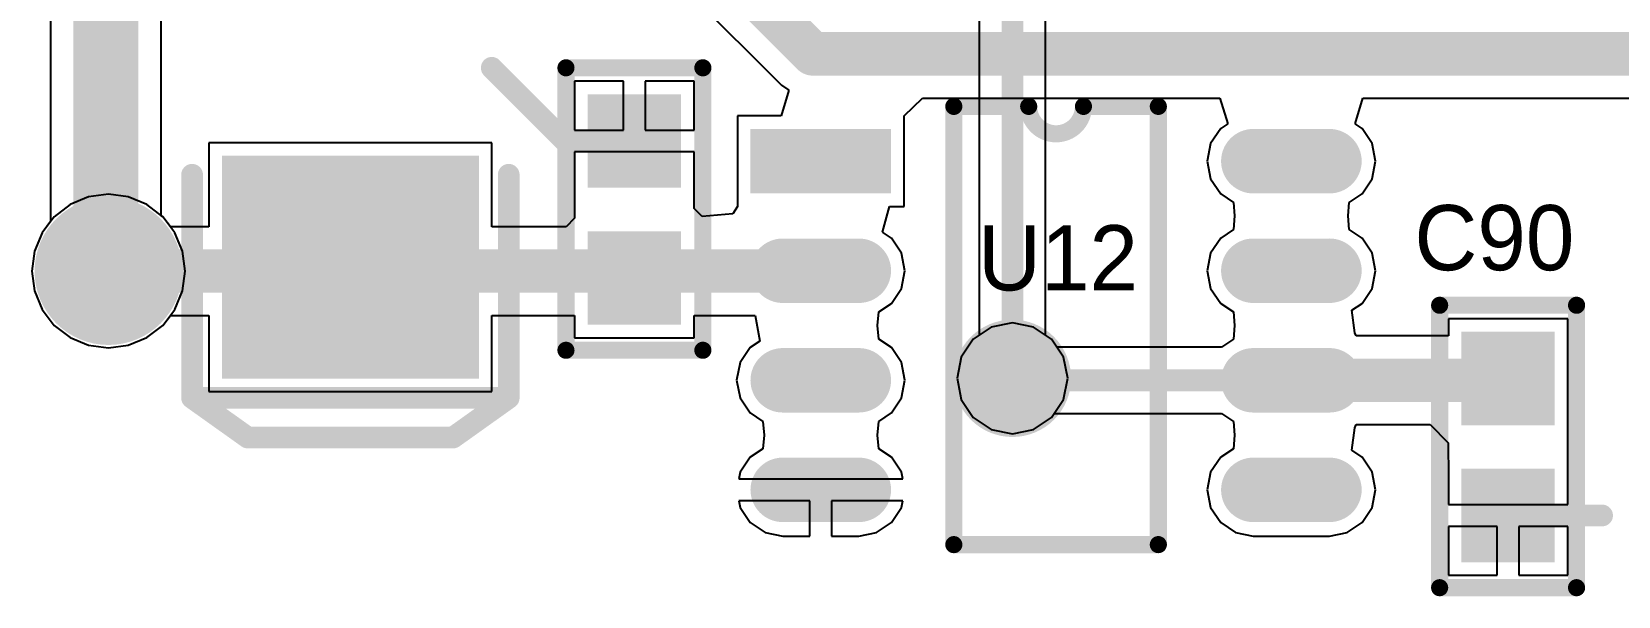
# Model space of a CAD drawing. Header units: millimetres. Extents: x 6.83 to 16.18, y 4.59 to 12.3.
# Drawn here: x 10.891 to 11.621, y 5.181 to 5.44 of the extents above; entities that cross this region are included whole.
import ezdxf

# ---------------------------------------------------------------- set-up
doc = ezdxf.new("R2010")
doc.units = ezdxf.units.MM
doc.header["$MEASUREMENT"] = 0
for name, color, linetype in [('BottomLayer', 5, 'Continuous'), ('BottomSolder', 6, 'Continuous'), ('InternalPlane1', 76, 'Continuous'), ('InternalPlane2', 16, 'Continuous'), ('MultiLayer', 9, 'Continuous'), ('TopLayer', 1, 'Continuous'), ('TopOverlay', 2, 'Continuous'), ('TopPaste', 8, 'Continuous'), ('TopSolder', 216, 'Continuous'), ('ViaHoleLayer', 16, 'Continuous')]:
    doc.layers.add(name, color=color, linetype=linetype)

# ---------------------------------------------------------------- blocks, each defined once
blk = doc.blocks.new('6032_____31')
at = {"layer": 'TopLayer'}
for points in [[(-0.04813, 0.05349), (-0.14261, 0.05349), (-0.04813, -0.05675), (-0.14261, -0.05675)], [(0.14715, 0.05349), (0.05266, 0.05349), (0.14715, -0.05675), (0.05266, -0.05675)]]:
    blk.add_solid(points, dxfattribs=at)
at = {"layer": 'TopOverlay', "const_width": 0.01}
for points in [[(-0.15549, -0.07447), (-0.15549, 0.0712)], [(-0.05285, 0.0712), (-0.15549, 0.0712)], [(0.16002, 0.0712), (0.05739, 0.0712)], [(0.16002, -0.07447), (0.16002, 0.0712)], [(0.17825, 0.04561), (0.16002, 0.0712)], [(0.17825, -0.04887), (0.17825, 0.04561)], [(0.16002, -0.07447), (0.17825, -0.04887)], [(-0.05285, -0.07447), (-0.15549, -0.07447)], [(0.16002, -0.07447), (0.05739, -0.07447)]]:
    blk.add_lwpolyline(points, dxfattribs=at)
at = {"layer": 'TopOverlay', "const_width": 0.005}
for points in [[(-0.15799, 0.0712, 1), (-0.15299, 0.0712, 1)], [(-0.15799, 0.0712, 1), (-0.15299, 0.0712, 1)], [(-0.05535, 0.0712, 1), (-0.05035, 0.0712, 1)], [(0.05489, 0.0712, 1), (0.05989, 0.0712, 1)], [(0.15752, 0.0712, 1), (0.16252, 0.0712, 1)], [(0.15752, 0.0712, 1), (0.16252, 0.0712, 1)], [(0.15752, 0.0712, 1), (0.16252, 0.0712, 1)], [(0.17575, 0.04561, 1), (0.18075, 0.04561, 1)], [(0.17575, 0.04561, 1), (0.18075, 0.04561, 1)], [(0.17575, -0.04887, 1), (0.18075, -0.04887, 1)], [(0.17575, -0.04887, 1), (0.18075, -0.04887, 1)], [(-0.15799, -0.07447, 1), (-0.15299, -0.07447, 1)], [(-0.15799, -0.07447, 1), (-0.15299, -0.07447, 1)], [(-0.05535, -0.07447, 1), (-0.05035, -0.07447, 1)], [(0.05489, -0.07447, 1), (0.05989, -0.07447, 1)], [(0.15752, -0.07447, 1), (0.16252, -0.07447, 1)], [(0.15752, -0.07447, 1), (0.16252, -0.07447, 1)], [(0.15752, -0.07447, 1), (0.16252, -0.07447, 1)]]:
    blk.add_lwpolyline(points, format="xyb", close=True, dxfattribs=at)
at = {"layer": 'TopPaste'}
for points in [[(-0.04813, 0.05349), (-0.14261, 0.05349), (-0.04813, -0.05675), (-0.14261, -0.05675)], [(0.14715, 0.05349), (0.05266, 0.05349), (0.14715, -0.05675), (0.05266, -0.05675)]]:
    blk.add_solid(points, dxfattribs=at)
at = {"layer": 'TopSolder'}
for points in [[(-0.04413, 0.05749), (-0.14661, 0.05749), (-0.04413, -0.06075), (-0.14661, -0.06075)], [(0.15115, 0.05749), (0.04866, 0.05749), (0.15115, -0.06075), (0.04866, -0.06075)]]:
    blk.add_solid(points, dxfattribs=at)
blk = doc.blocks.new('SO_8N_65')
at = {"layer": 'TopLayer', "const_width": 0.02165}
for points in [[(0.07605, 0.13), (0.04102, 0.13)], [(-0.14048, 0.07961), (-0.17552, 0.07961)], [(0.07605, 0.07961), (0.04102, 0.07961)], [(-0.14048, 0.02921), (-0.17552, 0.02921)], [(0.07605, 0.02921), (0.04102, 0.02921)], [(-0.14048, -0.02118), (-0.17552, -0.02118)], [(0.07605, -0.02118), (0.04102, -0.02118)]]:
    blk.add_lwpolyline(points, dxfattribs=at)
at = {"layer": 'TopLayer', "const_width": 0.01083}
for points in [[(0.0356, 0.13, 1), (0.04643, 0.13, 1)], [(0.07064, 0.13, 1), (0.08147, 0.13, 1)], [(-0.18093, 0.07961, 1), (-0.17011, 0.07961, 1)], [(-0.14589, 0.07961, 1), (-0.13507, 0.07961, 1)], [(0.0356, 0.07961, 1), (0.04643, 0.07961, 1)], [(0.07064, 0.07961, 1), (0.08147, 0.07961, 1)], [(-0.18093, 0.02921, 1), (-0.17011, 0.02921, 1)], [(-0.14589, 0.02921, 1), (-0.13507, 0.02921, 1)], [(0.0356, 0.02921, 1), (0.04643, 0.02921, 1)], [(0.07064, 0.02921, 1), (0.08147, 0.02921, 1)], [(-0.18093, -0.02118, 1), (-0.17011, -0.02118, 1)], [(-0.14589, -0.02118, 1), (-0.13507, -0.02118, 1)], [(0.0356, -0.02118, 1), (0.04643, -0.02118, 1)], [(0.07064, -0.02118, 1), (0.08147, -0.02118, 1)]]:
    blk.add_lwpolyline(points, format="xyb", close=True, dxfattribs=at)
at = {"layer": 'TopLayer'}
blk.add_solid([(-0.18635, 0.11917), (-0.12965, 0.11917), (-0.18635, 0.14083), (-0.12965, 0.14083)], dxfattribs=at)
at = {"layer": 'TopOverlay', "const_width": 0.00787}
for points in [[(-0.09678, -0.04638), (-0.09678, 0.1552)], [(-0.09678, 0.1552), (-0.06233, 0.1552)], [(-0.03713, 0.1552), (-0.00268, 0.1552)], [(-0.00268, -0.04638), (-0.00268, 0.1552)], [(-0.09678, -0.04638), (-0.00268, -0.04638)]]:
    blk.add_lwpolyline(points, dxfattribs=at)
at = {"layer": 'TopOverlay', "const_width": 0.00394}
for points in [[(-0.09875, 0.1552, 1), (-0.09481, 0.1552, 1)], [(-0.09875, 0.1552, 1), (-0.09481, 0.1552, 1)], [(-0.0643, 0.1552, 1), (-0.06036, 0.1552, 1)], [(-0.0643, 0.1552, 1), (-0.06036, 0.1552, 1)], [(-0.0391, 0.1552, 1), (-0.03517, 0.1552, 1)], [(-0.0391, 0.1552, 1), (-0.03517, 0.1552, 1)], [(-0.00465, 0.1552, 1), (-0.00072, 0.1552, 1)], [(-0.00465, 0.1552, 1), (-0.00072, 0.1552, 1)], [(-0.09875, -0.04638, 1), (-0.09481, -0.04638, 1)], [(-0.09875, -0.04638, 1), (-0.09481, -0.04638, 1)], [(-0.00465, -0.04638, 1), (-0.00072, -0.04638, 1)], [(-0.00465, -0.04638, 1), (-0.00072, -0.04638, 1)]]:
    blk.add_lwpolyline(points, format="xyb", close=True, dxfattribs=at)
at = {"layer": 'TopOverlay', "const_width": 0.00787}
blk.add_lwpolyline([(-0.03713, 0.1552, -1), (-0.06233, 0.1552)], format="xyb", dxfattribs=at)
at = {"layer": 'TopPaste', "const_width": 0.02165}
for points in [[(0.07605, 0.13), (0.04102, 0.13)], [(-0.14048, 0.07961), (-0.17552, 0.07961)], [(0.07605, 0.07961), (0.04102, 0.07961)], [(-0.14048, 0.02921), (-0.17552, 0.02921)], [(0.07605, 0.02921), (0.04102, 0.02921)], [(-0.14048, -0.02118), (-0.17552, -0.02118)], [(0.07605, -0.02118), (0.04102, -0.02118)]]:
    blk.add_lwpolyline(points, dxfattribs=at)
at = {"layer": 'TopPaste', "const_width": 0.01083}
for points in [[(0.0356, 0.13, 1), (0.04643, 0.13, 1)], [(0.07064, 0.13, 1), (0.08147, 0.13, 1)], [(-0.18093, 0.07961, 1), (-0.17011, 0.07961, 1)], [(-0.14589, 0.07961, 1), (-0.13507, 0.07961, 1)], [(0.0356, 0.07961, 1), (0.04643, 0.07961, 1)], [(0.07064, 0.07961, 1), (0.08147, 0.07961, 1)], [(-0.18093, 0.02921, 1), (-0.17011, 0.02921, 1)], [(-0.14589, 0.02921, 1), (-0.13507, 0.02921, 1)], [(0.0356, 0.02921, 1), (0.04643, 0.02921, 1)], [(0.07064, 0.02921, 1), (0.08147, 0.02921, 1)], [(-0.18093, -0.02118, 1), (-0.17011, -0.02118, 1)], [(-0.14589, -0.02118, 1), (-0.13507, -0.02118, 1)], [(0.0356, -0.02118, 1), (0.04643, -0.02118, 1)], [(0.07064, -0.02118, 1), (0.08147, -0.02118, 1)]]:
    blk.add_lwpolyline(points, format="xyb", close=True, dxfattribs=at)
at = {"layer": 'TopPaste'}
blk.add_solid([(-0.18635, 0.11917), (-0.12965, 0.11917), (-0.18635, 0.14083), (-0.12965, 0.14083)], dxfattribs=at)
at = {"layer": 'TopSolder', "const_width": 0.02965}
for points in [[(0.07605, 0.13), (0.04102, 0.13)], [(-0.14048, 0.07961), (-0.17552, 0.07961)], [(0.07605, 0.07961), (0.04102, 0.07961)], [(-0.14048, 0.02921), (-0.17552, 0.02921)], [(0.07605, 0.02921), (0.04102, 0.02921)], [(-0.14048, -0.02118), (-0.17552, -0.02118)], [(0.07605, -0.02118), (0.04102, -0.02118)]]:
    blk.add_lwpolyline(points, dxfattribs=at)
at = {"layer": 'TopSolder', "const_width": 0.01483}
for points in [[(0.0336, 0.13, 1), (0.04843, 0.13, 1)], [(0.06864, 0.13, 1), (0.08347, 0.13, 1)], [(-0.18293, 0.07961, 1), (-0.16811, 0.07961, 1)], [(-0.14789, 0.07961, 1), (-0.13307, 0.07961, 1)], [(0.0336, 0.07961, 1), (0.04843, 0.07961, 1)], [(0.06864, 0.07961, 1), (0.08347, 0.07961, 1)], [(-0.18293, 0.02921, 1), (-0.16811, 0.02921, 1)], [(-0.14789, 0.02921, 1), (-0.13307, 0.02921, 1)], [(0.0336, 0.02921, 1), (0.04843, 0.02921, 1)], [(0.06864, 0.02921, 1), (0.08347, 0.02921, 1)], [(-0.18293, -0.02118, 1), (-0.16811, -0.02118, 1)], [(-0.14789, -0.02118, 1), (-0.13307, -0.02118, 1)], [(0.0336, -0.02118, 1), (0.04843, -0.02118, 1)], [(0.06864, -0.02118, 1), (0.08347, -0.02118, 1)]]:
    blk.add_lwpolyline(points, format="xyb", close=True, dxfattribs=at)
at = {"layer": 'TopSolder'}
blk.add_solid([(-0.19035, 0.11517), (-0.12565, 0.11517), (-0.19035, 0.14483), (-0.12565, 0.14483)], dxfattribs=at)
blk = doc.blocks.new('0603_97')
at = {"layer": 'TopLayer'}
for points in [[(0.02175, -0.04726), (0.02175, -0.01226), (-0.01325, -0.04726), (-0.01325, -0.01226)], [(0.02175, -0.11026), (0.02175, -0.07526), (-0.01325, -0.11026), (-0.01325, -0.07526)]]:
    blk.add_solid(points, dxfattribs=at)
at = {"layer": 'TopOverlay', "const_width": 0.00787}
for points in [[(-0.02724, -0.12598), (-0.02724, 0.00394)], [(-0.02724, 0.00394), (0.03575, 0.00394)], [(0.03575, -0.12598), (0.03575, 0.00394)], [(-0.02724, -0.12598), (0.03575, -0.12598)]]:
    blk.add_lwpolyline(points, dxfattribs=at)
at = {"layer": 'TopOverlay', "const_width": 0.00394}
for points in [[(-0.02921, 0.00394, 1), (-0.02528, 0.00394, 1)], [(-0.02921, 0.00394, 1), (-0.02528, 0.00394, 1)], [(0.03378, 0.00394, 1), (0.03772, 0.00394, 1)], [(0.03378, 0.00394, 1), (0.03772, 0.00394, 1)], [(-0.02921, -0.12598, 1), (-0.02528, -0.12598, 1)], [(-0.02921, -0.12598, 1), (-0.02528, -0.12598, 1)], [(0.03378, -0.12598, 1), (0.03772, -0.12598, 1)], [(0.03378, -0.12598, 1), (0.03772, -0.12598, 1)]]:
    blk.add_lwpolyline(points, format="xyb", close=True, dxfattribs=at)
at = {"layer": 'TopPaste'}
for points in [[(0.02175, -0.04726), (0.02175, -0.01226), (-0.01325, -0.04726), (-0.01325, -0.01226)], [(0.02175, -0.11026), (0.02175, -0.07526), (-0.01325, -0.11026), (-0.01325, -0.07526)]]:
    blk.add_solid(points, dxfattribs=at)
at = {"layer": 'TopSolder'}
for points in [[(0.02575, -0.05126), (0.02575, -0.00826), (-0.01725, -0.05126), (-0.01725, -0.00826)], [(0.02575, -0.11426), (0.02575, -0.07126), (-0.01725, -0.11426), (-0.01725, -0.07126)]]:
    blk.add_solid(points, dxfattribs=at)
blk = doc.blocks.new('0603_108')
at = {"layer": 'TopLayer'}
for points in [[(0.02175, -0.04726), (0.02175, -0.01226), (-0.01325, -0.04726), (-0.01325, -0.01226)], [(0.02175, -0.11026), (0.02175, -0.07526), (-0.01325, -0.11026), (-0.01325, -0.07526)]]:
    blk.add_solid(points, dxfattribs=at)
at = {"layer": 'TopOverlay', "const_width": 0.00787}
for points in [[(-0.02724, -0.12598), (-0.02724, 0.00394)], [(-0.02724, 0.00394), (0.03575, 0.00394)], [(0.03575, -0.12598), (0.03575, 0.00394)], [(-0.02724, -0.12598), (0.03575, -0.12598)]]:
    blk.add_lwpolyline(points, dxfattribs=at)
at = {"layer": 'TopOverlay', "const_width": 0.00394}
for points in [[(-0.02921, 0.00394, 1), (-0.02528, 0.00394, 1)], [(-0.02921, 0.00394, 1), (-0.02528, 0.00394, 1)], [(0.03378, 0.00394, 1), (0.03772, 0.00394, 1)], [(0.03378, 0.00394, 1), (0.03772, 0.00394, 1)], [(-0.02921, -0.12598, 1), (-0.02528, -0.12598, 1)], [(-0.02921, -0.12598, 1), (-0.02528, -0.12598, 1)], [(0.03378, -0.12598, 1), (0.03772, -0.12598, 1)], [(0.03378, -0.12598, 1), (0.03772, -0.12598, 1)]]:
    blk.add_lwpolyline(points, format="xyb", close=True, dxfattribs=at)
at = {"layer": 'TopPaste'}
for points in [[(0.02175, -0.04726), (0.02175, -0.01226), (-0.01325, -0.04726), (-0.01325, -0.01226)], [(0.02175, -0.11026), (0.02175, -0.07526), (-0.01325, -0.11026), (-0.01325, -0.07526)]]:
    blk.add_solid(points, dxfattribs=at)
at = {"layer": 'TopSolder'}
for points in [[(0.02575, -0.05126), (0.02575, -0.00826), (-0.01725, -0.05126), (-0.01725, -0.00826)], [(0.02575, -0.11426), (0.02575, -0.07126), (-0.01725, -0.11426), (-0.01725, -0.07126)]]:
    blk.add_solid(points, dxfattribs=at)

msp = doc.modelspace()

# ---------------------------------------------------------------- linework, layer by layer
at = {"layer": 'BottomLayer'}
for p, q in [((10.95058, 5.35572), (10.95058, 6.32108)), ((10.8996, 5.91223), (10.8996, 5.35301)), ((11.32691, 5.63759), (11.32691, 5.30079)), ((11.35749, 5.30079), (11.35749, 5.63713)), ((10.8996, 5.35301), (10.89569, 5.34792)), ((10.95123, 5.35523), (10.95058, 5.35572)), ((10.95684, 5.34792), (10.95123, 5.35523)), ((10.89569, 5.34792), (10.89217, 5.3394)), ((10.96037, 5.3394), (10.95684, 5.34792)), ((10.89217, 5.3394), (10.89096, 5.33027)), ((10.96157, 5.33027), (10.96037, 5.3394)), ((10.89096, 5.33027), (10.89217, 5.32113)), ((10.96037, 5.32113), (10.96157, 5.33027)), ((10.89217, 5.32113), (10.89569, 5.31261)), ((10.95684, 5.31261), (10.96037, 5.32113)), ((10.89569, 5.31261), (10.9013, 5.3053)), ((10.95123, 5.3053), (10.95684, 5.31261)), ((10.9013, 5.3053), (10.90862, 5.29969)), ((10.94392, 5.29969), (10.95123, 5.3053)), ((11.32691, 5.30079), (11.32418, 5.29896)), ((11.36022, 5.29896), (11.35749, 5.30079)), ((10.90862, 5.29969), (10.91713, 5.29617)), ((10.91713, 5.29617), (10.92627, 5.29496)), ((10.92627, 5.29496), (10.9354, 5.29617)), ((10.9354, 5.29617), (10.94392, 5.29969)), ((11.32418, 5.29896), (11.31865, 5.29069)), ((11.36575, 5.29069), (11.36022, 5.29896)), ((11.31865, 5.29069), (11.31671, 5.28094)), ((11.36769, 5.28094), (11.36575, 5.29069)), ((11.31671, 5.28094), (11.31865, 5.27119)), ((11.36575, 5.27119), (11.36769, 5.28094)), ((11.31865, 5.27119), (11.32418, 5.26292)), ((11.36022, 5.26292), (11.36575, 5.27119)), ((11.32418, 5.26292), (11.33245, 5.25739)), ((11.33245, 5.25739), (11.3422, 5.25545)), ((11.3422, 5.25545), (11.35195, 5.25739)), ((11.35195, 5.25739), (11.36022, 5.26292))]:
    msp.add_line(p, q, dxfattribs=at)
for points, const_width in [([(10.92509, 5.33032), (10.92509, 10.63231)], 0.03), ([(11.3422, 5.28094), (11.3422, 5.65774)], 0.01)]:
    msp.add_lwpolyline(points, dxfattribs=dict(at, const_width=const_width))
for points, const_width in [([(10.91377, 5.33027, 1), (10.93877, 5.33027, 1)], 0.025), ([(10.91759, 5.33032, 1), (10.93259, 5.33032, 1)], 0.015), ([(11.3347, 5.28094, 1), (11.3497, 5.28094, 1)], 0.015), ([(11.3397, 5.28094, 1), (11.3447, 5.28094, 1)], 0.005)]:
    msp.add_lwpolyline(points, format="xyb", close=True, dxfattribs=dict(at, const_width=const_width))
at = {"layer": 'BottomSolder'}
for points, const_width in [([(10.91177, 5.33027, 1), (10.94077, 5.33027, 1)], 0.029), ([(11.3327, 5.28094, 1), (11.3517, 5.28094, 1)], 0.019)]:
    msp.add_lwpolyline(points, format="xyb", close=True, dxfattribs=dict(at, const_width=const_width))
at = {"layer": 'InternalPlane1'}
for points, const_width in [([(10.90927, 5.33027, 1), (10.94327, 5.33027, 1)], 0.034), ([(11.3287, 5.28094, 1), (11.3557, 5.28094, 1)], 0.027)]:
    msp.add_lwpolyline(points, format="xyb", close=True, dxfattribs=dict(at, const_width=const_width))
at = {"layer": 'InternalPlane2'}
for points, const_width in [([(10.90927, 5.33027, 1), (10.94327, 5.33027, 1)], 0.034), ([(11.3287, 5.28094, 1), (11.3557, 5.28094, 1)], 0.027)]:
    msp.add_lwpolyline(points, format="xyb", close=True, dxfattribs=dict(at, const_width=const_width))
at = {"layer": 'MultiLayer'}
for points, const_width in [([(10.91377, 5.33027, 1), (10.93877, 5.33027, 1)], 0.025), ([(11.3347, 5.28094, 1), (11.3497, 5.28094, 1)], 0.015)]:
    msp.add_lwpolyline(points, format="xyb", close=True, dxfattribs=dict(at, const_width=const_width))
at = {"layer": 'TopLayer'}
for p, q in [((11.15171, 5.49996), (11.23591, 5.41576)), ((11.16328, 5.41756), (11.14078, 5.41756)), ((11.14078, 5.41756), (11.14078, 5.39506)), ((11.16328, 5.39506), (11.16328, 5.41756)), ((11.19578, 5.41756), (11.17328, 5.41756)), ((11.17328, 5.41756), (11.17328, 5.39506)), ((11.19578, 5.39506), (11.19578, 5.41756)), ((11.23938, 5.41345), (11.23579, 5.40164)), ((11.23591, 5.41576), (11.23938, 5.41345)), ((11.29236, 5.40164), (11.3008, 5.40979)), ((11.3008, 5.40979), (11.43765, 5.40979)), ((11.43765, 5.40979), (11.44124, 5.39798)), ((11.49986, 5.39798), (11.50345, 5.40979)), ((11.50345, 5.40979), (11.87106, 5.40979)), ((11.14078, 5.39506), (11.16328, 5.39506)), ((11.17328, 5.39506), (11.19578, 5.39506)), ((11.23579, 5.40164), (11.21567, 5.40164)), ((11.21567, 5.40164), (11.21567, 5.36247)), ((11.29236, 5.39798), (11.29236, 5.40164)), ((11.29236, 5.35998), (11.29236, 5.39798)), ((11.43802, 5.39583), (11.43341, 5.38894)), ((11.44124, 5.39798), (11.43802, 5.39583)), ((11.50308, 5.39583), (11.49986, 5.39798)), ((11.50769, 5.38894), (11.50308, 5.39583)), ((11.10272, 5.38928), (10.97248, 5.38928)), ((10.97248, 5.38928), (10.97248, 5.35066)), ((11.10272, 5.35066), (11.10272, 5.38928)), ((11.43341, 5.38894), (11.4318, 5.38081)), ((11.5093, 5.38081), (11.50769, 5.38894)), ((11.16828, 5.38506), (11.14078, 5.38506)), ((11.14078, 5.38506), (11.14078, 5.36638)), ((11.19578, 5.38506), (11.16828, 5.38506)), ((11.19578, 5.36638), (11.19578, 5.38506)), ((11.4318, 5.38081), (11.43341, 5.37268)), ((11.50769, 5.37268), (11.5093, 5.38081)), ((10.92627, 5.36557), (10.91713, 5.36436)), ((10.9354, 5.36436), (10.92627, 5.36557)), ((11.14078, 5.36638), (11.14078, 5.35457)), ((11.19578, 5.36256), (11.19578, 5.36638)), ((11.43341, 5.37268), (11.43802, 5.36579)), ((11.43802, 5.36579), (11.44388, 5.36187)), ((11.49722, 5.36187), (11.50308, 5.36579)), ((11.50308, 5.36579), (11.50769, 5.37268)), ((10.90862, 5.36084), (10.9013, 5.35523)), ((10.91713, 5.36436), (10.90862, 5.36084)), ((10.94392, 5.36084), (10.9354, 5.36436)), ((10.95123, 5.35523), (10.94392, 5.36084)), ((11.19578, 5.35901), (11.19578, 5.36256)), ((11.19943, 5.35536), (11.19578, 5.35901)), ((11.21567, 5.35998), (11.21348, 5.35659)), ((11.21567, 5.36247), (11.21567, 5.35998)), ((11.28245, 5.34817), (11.28558, 5.35998)), ((11.28558, 5.35998), (11.29236, 5.35998)), ((11.44388, 5.36187), (11.44446, 5.35561)), ((11.49663, 5.35561), (11.49722, 5.36187)), ((10.9013, 5.35523), (10.89569, 5.34792)), ((10.95474, 5.35066), (10.95123, 5.35523)), ((11.14078, 5.35457), (11.13687, 5.35066)), ((11.21348, 5.35659), (11.19943, 5.35536)), ((11.44446, 5.35561), (11.44388, 5.34935)), ((11.49722, 5.34935), (11.49663, 5.35561)), ((10.89569, 5.34792), (10.89217, 5.3394)), ((10.97248, 5.35066), (10.95474, 5.35066)), ((11.13687, 5.35066), (11.10272, 5.35066)), ((11.28655, 5.34543), (11.28245, 5.34817)), ((11.29115, 5.33854), (11.28655, 5.34543)), ((11.43802, 5.34543), (11.43341, 5.33854)), ((11.44388, 5.34935), (11.43802, 5.34543)), ((11.50308, 5.34543), (11.49722, 5.34935)), ((11.50769, 5.33854), (11.50308, 5.34543)), ((10.89217, 5.3394), (10.89096, 5.33027)), ((11.29277, 5.33042), (11.29115, 5.33854)), ((11.43341, 5.33854), (11.4318, 5.33042)), ((11.5093, 5.33042), (11.50769, 5.33854)), ((10.89096, 5.33027), (10.89217, 5.32113)), ((11.29115, 5.32229), (11.29277, 5.33042)), ((11.4318, 5.33042), (11.43341, 5.32229)), ((11.50769, 5.32229), (11.5093, 5.33042)), ((11.28655, 5.3154), (11.29115, 5.32229)), ((11.43341, 5.32229), (11.43802, 5.3154)), ((11.50308, 5.3154), (11.50769, 5.32229)), ((10.89217, 5.32113), (10.89569, 5.31261)), ((11.28068, 5.31148), (11.28655, 5.3154)), ((11.43802, 5.3154), (11.44388, 5.31148)), ((11.49833, 5.31223), (11.50308, 5.3154)), ((10.89569, 5.31261), (10.9013, 5.3053)), ((10.95123, 5.3053), (10.95474, 5.30987)), ((10.95474, 5.30987), (10.97248, 5.30987)), ((10.97248, 5.30987), (10.97248, 5.2748)), ((11.10272, 5.2748), (11.10272, 5.30987)), ((11.10272, 5.30987), (11.14078, 5.30987)), ((11.14078, 5.30987), (11.14078, 5.29957)), ((11.19578, 5.29957), (11.19578, 5.30987)), ((11.19578, 5.30987), (11.22388, 5.30987)), ((11.22388, 5.30987), (11.22601, 5.29806)), ((11.2801, 5.30522), (11.28068, 5.31148)), ((11.44388, 5.31148), (11.44446, 5.30522)), ((11.49974, 5.30182), (11.49833, 5.31223)), ((11.59778, 5.30834), (11.54278, 5.30834)), ((11.54278, 5.30834), (11.54278, 5.30041)), ((11.59778, 5.25716), (11.59778, 5.30834)), ((10.9013, 5.3053), (10.90862, 5.29969)), ((10.94392, 5.29969), (10.95123, 5.3053)), ((11.28068, 5.29896), (11.2801, 5.30522)), ((11.33245, 5.30449), (11.32418, 5.29896)), ((11.3422, 5.30643), (11.33245, 5.30449)), ((11.35195, 5.30449), (11.3422, 5.30643)), ((11.36022, 5.29896), (11.35195, 5.30449)), ((11.44446, 5.30522), (11.44388, 5.29896)), ((11.5003, 5.30041), (11.49974, 5.30182)), ((11.54278, 5.30041), (11.5003, 5.30041)), ((10.90862, 5.29969), (10.91713, 5.29617)), ((10.91713, 5.29617), (10.92627, 5.29496)), ((10.92627, 5.29496), (10.9354, 5.29617)), ((10.9354, 5.29617), (10.94392, 5.29969)), ((11.14078, 5.29957), (11.19578, 5.29957)), ((11.22148, 5.29504), (11.21688, 5.28815)), ((11.22601, 5.29806), (11.22148, 5.29504)), ((11.28655, 5.29504), (11.28068, 5.29896)), ((11.29115, 5.28815), (11.28655, 5.29504)), ((11.32418, 5.29896), (11.31865, 5.29069)), ((11.36266, 5.29532), (11.36022, 5.29896)), ((11.43843, 5.29532), (11.36266, 5.29532)), ((11.44388, 5.29896), (11.43843, 5.29532)), ((11.21688, 5.28815), (11.21526, 5.28002)), ((11.29277, 5.28002), (11.29115, 5.28815)), ((11.31865, 5.29069), (11.31671, 5.28094)), ((11.21526, 5.28002), (11.21688, 5.2719)), ((11.29115, 5.2719), (11.29277, 5.28002)), ((11.31671, 5.28094), (11.31865, 5.27119)), ((10.97248, 5.2748), (11.10272, 5.2748)), ((11.21688, 5.2719), (11.22148, 5.26501)), ((11.28655, 5.26501), (11.29115, 5.2719)), ((11.31865, 5.27119), (11.32418, 5.26292)), ((11.22148, 5.26501), (11.22735, 5.26109)), ((11.28068, 5.26109), (11.28655, 5.26501)), ((11.36022, 5.26292), (11.36143, 5.26473)), ((11.36143, 5.26473), (11.43843, 5.26473)), ((11.43843, 5.26473), (11.44388, 5.26109)), ((11.22735, 5.26109), (11.22793, 5.25483)), ((11.2801, 5.25483), (11.28068, 5.26109)), ((11.32418, 5.26292), (11.33245, 5.25739)), ((11.33245, 5.25739), (11.3422, 5.25545)), ((11.3422, 5.25545), (11.35195, 5.25739)), ((11.35195, 5.25739), (11.36022, 5.26292)), ((11.44388, 5.26109), (11.44446, 5.25483)), ((11.49833, 5.24782), (11.49973, 5.25821)), ((11.49973, 5.25821), (11.5003, 5.25963)), ((11.5003, 5.25963), (11.53442, 5.25963)), ((11.53442, 5.25963), (11.54277, 5.25128)), ((11.59778, 5.25334), (11.59778, 5.25716)), ((11.22793, 5.25483), (11.22735, 5.24856)), ((11.28068, 5.24856), (11.2801, 5.25483)), ((11.44446, 5.25483), (11.44388, 5.24856)), ((11.54277, 5.25128), (11.54277, 5.24535)), ((11.59778, 5.24153), (11.59778, 5.25334)), ((11.22148, 5.24464), (11.21688, 5.23775)), ((11.22735, 5.24856), (11.22148, 5.24464)), ((11.28655, 5.24464), (11.28068, 5.24856)), ((11.29115, 5.23775), (11.28655, 5.24464)), ((11.43802, 5.24464), (11.43341, 5.23775)), ((11.44388, 5.24856), (11.43802, 5.24464)), ((11.50308, 5.24464), (11.49833, 5.24782)), ((11.50769, 5.23775), (11.50308, 5.24464)), ((11.54277, 5.24535), (11.54278, 5.24153)), ((11.54278, 5.24153), (11.54278, 5.22284)), ((11.59778, 5.22284), (11.59778, 5.24153)), ((11.21688, 5.23775), (11.21626, 5.23463)), ((11.21626, 5.23463), (11.29177, 5.23463)), ((11.29177, 5.23463), (11.29115, 5.23775)), ((11.43341, 5.23775), (11.4318, 5.22963)), ((11.5093, 5.22963), (11.50769, 5.23775)), ((11.4318, 5.22963), (11.43341, 5.2215)), ((11.50769, 5.2215), (11.5093, 5.22963)), ((11.24901, 5.22463), (11.21626, 5.22463)), ((11.21626, 5.22463), (11.21688, 5.2215)), ((11.21688, 5.2215), (11.22148, 5.21461)), ((11.24901, 5.20839), (11.24901, 5.22463)), ((11.29177, 5.22463), (11.25901, 5.22463)), ((11.25901, 5.22463), (11.25901, 5.20839)), ((11.28655, 5.21461), (11.29115, 5.2215)), ((11.29115, 5.2215), (11.29177, 5.22463)), ((11.43341, 5.2215), (11.43802, 5.21461)), ((11.50308, 5.21461), (11.50769, 5.2215)), ((11.54278, 5.22284), (11.57028, 5.22284)), ((11.57028, 5.22284), (11.59778, 5.22284)), ((11.22148, 5.21461), (11.22837, 5.21001)), ((11.27966, 5.21001), (11.28655, 5.21461)), ((11.43802, 5.21461), (11.4449, 5.21001)), ((11.4962, 5.21001), (11.50308, 5.21461)), ((11.56527, 5.21284), (11.54278, 5.21284)), ((11.54278, 5.21284), (11.54278, 5.19034)), ((11.56527, 5.19034), (11.56527, 5.21284)), ((11.59778, 5.21284), (11.57527, 5.21284)), ((11.57527, 5.21284), (11.57527, 5.19034)), ((11.59778, 5.19034), (11.59778, 5.21284)), ((11.22837, 5.21001), (11.2365, 5.20839)), ((11.2365, 5.20839), (11.24901, 5.20839)), ((11.25901, 5.20839), (11.27153, 5.20839)), ((11.27153, 5.20839), (11.27966, 5.21001)), ((11.4449, 5.21001), (11.45303, 5.20839)), ((11.45303, 5.20839), (11.48807, 5.20839)), ((11.48807, 5.20839), (11.4962, 5.21001)), ((11.54278, 5.19034), (11.56527, 5.19034)), ((11.57527, 5.19034), (11.59778, 5.19034))]:
    msp.add_line(p, q, dxfattribs=at)
for points, const_width in [([(11.16613, 5.51438), (11.25033, 5.43018)], 0.02), ([(11.25033, 5.43018), (11.88437, 5.43018)], 0.02), ([(11.10264, 5.42376), (11.13634, 5.39006)], 0.01), ([(11.13634, 5.39006), (11.16828, 5.39006)], 0.01), ([(10.92627, 5.33027), (11.23391, 5.33027)], 0.02), ([(11.25261, 5.32733), (11.25551, 5.32442)], 0.01), ([(11.47055, 5.28002), (11.57077, 5.28002)], 0.02), ([(11.36047, 5.28002), (11.47055, 5.28002)], 0.01), ([(11.57028, 5.21784), (11.61352, 5.21784)], 0.01)]:
    msp.add_lwpolyline(points, dxfattribs=dict(at, const_width=const_width))
for points, const_width in [([(11.24533, 5.43018, 1), (11.25533, 5.43018, 1)], 0.01), ([(11.24533, 5.43018, 1), (11.25533, 5.43018, 1)], 0.01), ([(11.10014, 5.42376, 1), (11.10514, 5.42376, 1)], 0.005), ([(11.13384, 5.39006, 1), (11.13884, 5.39006, 1)], 0.005), ([(11.13384, 5.39006, 1), (11.13884, 5.39006, 1)], 0.005), ([(11.16578, 5.39006, 1), (11.17078, 5.39006, 1)], 0.005), ([(10.91377, 5.33027, 1), (10.93877, 5.33027, 1)], 0.025), ([(10.92127, 5.33027, 1), (10.93127, 5.33027, 1)], 0.01), ([(11.22891, 5.33027, 1), (11.23891, 5.33027, 1)], 0.01), ([(11.25011, 5.32733, 1), (11.25511, 5.32733, 1)], 0.005), ([(11.25301, 5.32442, 1), (11.25801, 5.32442, 1)], 0.005), ([(11.3347, 5.28094, 1), (11.3497, 5.28094, 1)], 0.015), ([(11.46555, 5.28002, 1), (11.47555, 5.28002, 1)], 0.01), ([(11.56577, 5.28002, 1), (11.57577, 5.28002, 1)], 0.01), ([(11.35797, 5.28002, 1), (11.36297, 5.28002, 1)], 0.005), ([(11.46805, 5.28002, 1), (11.47305, 5.28002, 1)], 0.005), ([(11.56777, 5.21784, 1), (11.57278, 5.21784, 1)], 0.005), ([(11.61102, 5.21784, 1), (11.61602, 5.21784, 1)], 0.005)]:
    msp.add_lwpolyline(points, format="xyb", close=True, dxfattribs=dict(at, const_width=const_width))
at = {"layer": 'TopSolder'}
for points, const_width in [([(10.91177, 5.33027, 1), (10.94077, 5.33027, 1)], 0.029), ([(11.3327, 5.28094, 1), (11.3517, 5.28094, 1)], 0.019)]:
    msp.add_lwpolyline(points, format="xyb", close=True, dxfattribs=dict(at, const_width=const_width))
at = {"layer": 'ViaHoleLayer'}
for points, const_width in [([(10.91927, 5.33027, 1), (10.93327, 5.33027, 1)], 0.014), ([(11.3387, 5.28094, 1), (11.3457, 5.28094, 1)], 0.007)]:
    msp.add_lwpolyline(points, format="xyb", close=True, dxfattribs=dict(at, const_width=const_width))

# ---------------------------------------------------------------- block references
for name, p, rotation in [('6032_____31', (11.03923, 5.43195), 270), ('0603_97', (11.16402, 5.41982), 360), ('SO_8N_65', (11.41202, 5.25081), 360), ('0603_108', (11.56602, 5.3106), 360)]:
    msp.add_blockref(name, p, dxfattribs=dict(rotation=rotation))

# ---------------------------------------------------------------- texts
at = {"layer": 'TopOverlay'}
for s, p in [('C90', (11.52716, 5.33063)), ('U12', (11.32636, 5.32137))]:
    msp.add_text(s, height=0.03, dxfattribs=at).set_placement(p)

doc.saveas('drawing.dxf')
